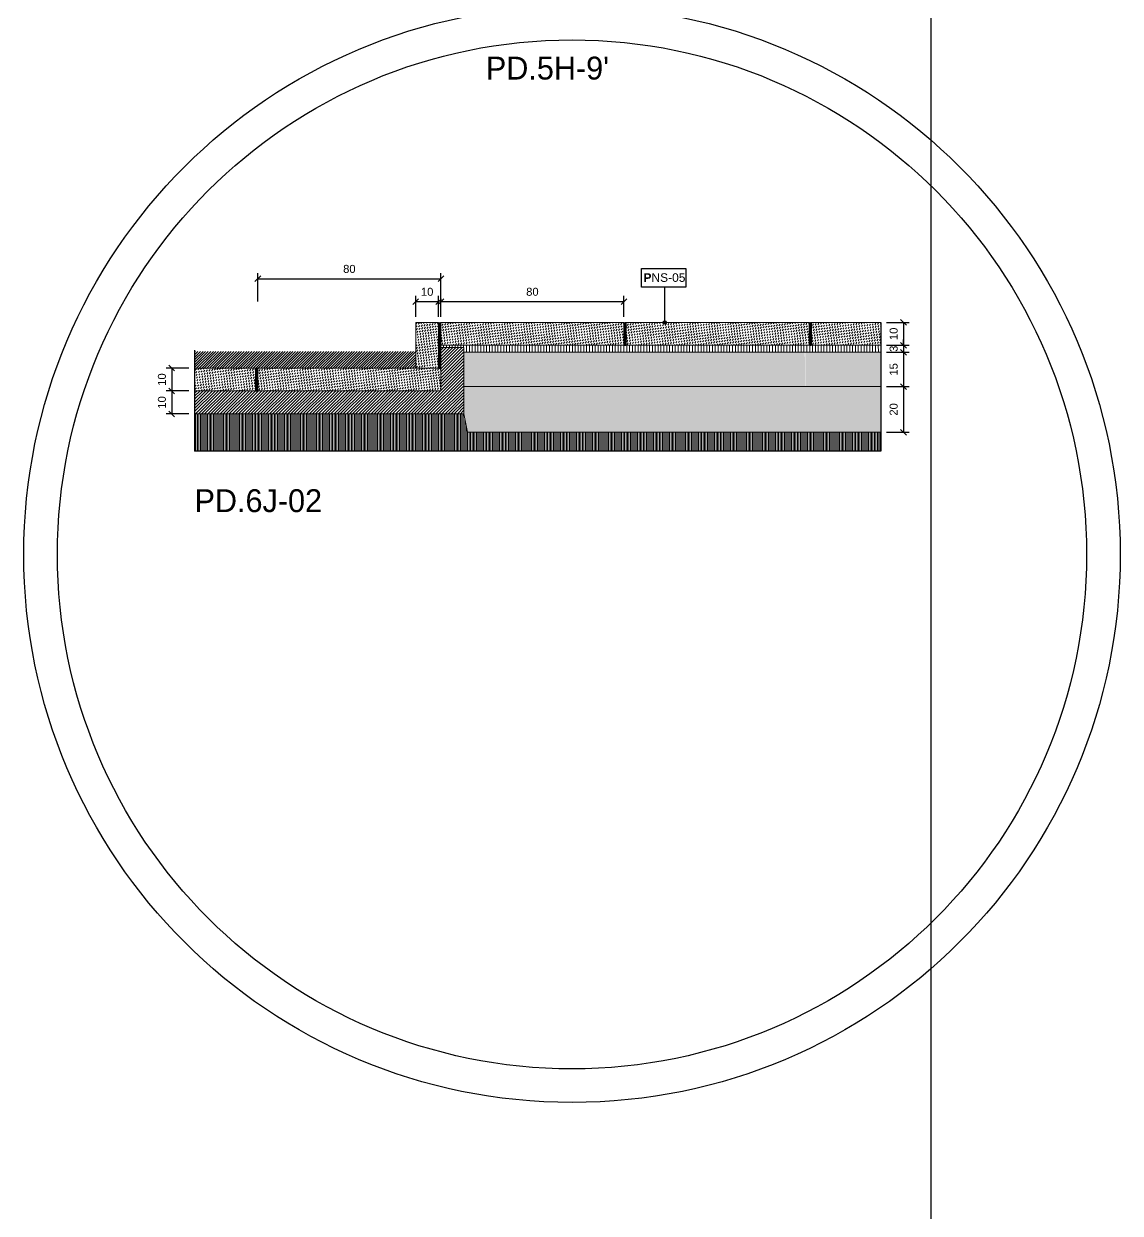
# Model space of a CAD drawing. Header units: metres. Extents: x -325 to 301, y -147 to 149.
# Drawn here: x 78.27 to 83.06, y 24.25 to 29.45 of the extents above; entities that cross this region are included whole.
import ezdxf

# ---------------------------------------------------------------- set-up
doc = ezdxf.new("R2010")
doc.units = ezdxf.units.M
doc.layers.get('Defpoints').update_dxf_attribs({"lineweight": 13})
for name, color, linetype, plot in [('-aux', 50, 'Continuous', False), ('-AUX-QAD', 5, 'Continuous', False), ('02-L-AUX', 2, 'Continuous', False)]:
    doc.layers.add(name, color=color, linetype=linetype, plot=plot)
doc.layers.add('0-TX-1_25', color=7, linetype='Continuous', true_color=0x3f4f7f)
doc.layers.add('EIT_3 TR sorra', color=7, linetype='Continuous', true_color=0xd8ceb0)
for name, color, linetype in [('02-L-Waterfeatures 02', 152, 'Continuous'), ('1-SECCIÓ', 1, 'Continuous'), ('A-KEYPLAN_HATCH', 7, 'Continuous'), ('A_TEXT_2', 7, 'Continuous')]:
    doc.layers.add(name, color=color, linetype=linetype)
for name, color, linetype, lineweight, true_color in [('03-TR-Paviment_08_Natural Stone Bleachers', 7, 'Continuous', 5, 0xafad9d), ('3-TR sorra granitica', 7, 'Continuous', 0, 0xf2dac9), ('3-TR tot_u', 7, 'Continuous', 5, 0x787878)]:
    doc.layers.add(name, color=color, linetype=linetype, lineweight=lineweight, true_color=true_color)
for name, color, linetype, lineweight in [('1-CM', 7, 'Continuous', 0), ('3-TR Formigó', 252, 'Continuous', 0), ('3-TR Seleccionat', 44, 'Continuous', 0), ('3-TR Tot-u', 37, 'Continuous', 0)]:
    doc.layers.add(name, color=color, linetype=linetype, lineweight=lineweight)
doc.styles.get("Standard").update_dxf_attribs({"font": 'arial.ttf'})
doc.styles.add('x-llegenda materials$0$ENGRAVERS', font='TT0586M.TTF')
doc.dimstyles.new('ISO-25', dxfattribs={"dimtxt": 0.1, "dimasz": 0.1, "dimexe": 0.1, "dimexo": 0.1, "dimgap": 0.1, "dimtad": 1, "dimdec": 0, "dimlfac": 100, "dimzin": 9, "dimtxsty": 'Standard', "dimblk": 'OBLIQUE', "dimcen": 0.1, "dimadec": 0, "dimazin": 0, "dimtfac": 1, "dimtdec": 0, "dimtmove": 0, "dimatfit": 3, "dimldrblk": 'OBLIQUE', "dimfxl": 1, "dimarcsym": 0})

# ---------------------------------------------------------------- blocks, each defined once
blk = doc.blocks.new('hatch keyplan 2')
at = {"layer": 'A-KEYPLAN_HATCH'}
blk.add_lwpolyline([(0, 0.00548), (0.01287, 0.00548), (0.01287, 0), (0, 0)], close=True, dxfattribs=at)
blk = doc.blocks.new('hatch keyplan')
at = {"layer": 'A-KEYPLAN_HATCH'}
blk.add_blockref('hatch keyplan 2', (1.43058, 0.85215), dxfattribs=at)
blk = doc.blocks.new('PNS_05')
at = {"layer": 'A-KEYPLAN_HATCH', "xscale": 0.7124947396918078, "yscale": 0.7124947396918078, "zscale": 0.7124947396918078}
blk.add_blockref('hatch keyplan', (-1.01928, -0.60715), dxfattribs=at)
at = {"layer": 'A_TEXT_2', "insert": (-0.00057, 0.00291), "char_height": 0.0017812, "attachment_point": 1}
blk.add_mtext_dynamic_manual_height_columns('\\pi0.00097;{\\fArial|b1|i0|c0|p34;P}NS-05', width=0.0103753, gutter_width=0.01069, heights=[0], dxfattribs=at)
blk = doc.blocks.new('POINT')
at = {"layer": '0-TX-1_25'}
h = blk.add_hatch(dxfattribs=at)
h.set_pattern_fill('ANGLE', color=256)
h.set_pattern_definition([(0, (-83.747, -12.726), (0, 6.985), [5.08, -1.905]), (90, (-83.747, -12.726), (-6.985, 4e-16), [5.08, -1.905])])
edge = h.paths.add_edge_path()
edge.add_arc((0, 0), 0.0075, 0, 360)
h = blk.add_hatch(color=256, dxfattribs=at)
h.dxf.hatch_style = 1
edge = h.paths.add_edge_path()
edge.add_arc((0, 0), 0.0075, 0, 360)
blk.add_circle((0, 0), 0.0075, dxfattribs=at)
blk = doc.blocks.new('_Oblique')
at = {"color": 0, "lineweight": -2}
blk.add_line((-0.5, -0.5), (0.5, 0.5), dxfattribs=at)
blk = doc.blocks.new('*D1437')
at = {"layer": '0-TX-1_25', "color": 0, "lineweight": -2, "transparency": 16777216}
for p, q in [((82.0394, 28.1452), (82.1382, 28.1452)), ((82.1132, 28.1452), (82.1132, 28.0452)), ((82.0394, 28.0452), (82.1382, 28.0452))]:
    blk.add_line(p, q, dxfattribs=at)
at = {"layer": 'Defpoints', "color": 0, "transparency": 16777216}
for p in [(82.0144, 28.1452), (82.0144, 28.0452), (82.1132, 28.0452)]:
    blk.add_point(p, dxfattribs=at)
at = {"layer": '0-TX-1_25', "color": 0, "lineweight": -2, "transparency": 16777216, "xscale": 0.025, "yscale": 0.025, "zscale": 0.025}
for p, rotation in [((82.1132, 28.1452), 90), ((82.1132, 28.0452), 270)]:
    blk.add_blockref('_Oblique', p, dxfattribs=dict(at, rotation=rotation))
at = {"layer": '0-TX-1_25', "color": 0, "transparency": 16777216, "insert": (82.0703, 28.0952), "char_height": 0.035, "attachment_point": 5, "rotation": 90}
blk.add_mtext('10', dxfattribs=at)
blk = doc.blocks.new('*D1438')
at = {"layer": '0-TX-1_25', "color": 0, "lineweight": -2, "transparency": 16777216}
for p, q in [((82.0394, 28.0452), (82.1382, 28.0452)), ((82.1132, 28.0452), (82.1132, 28.0702)), ((82.1132, 28.0452), (82.1132, 28.0148)), ((82.0394, 28.0148), (82.1382, 28.0148)), ((82.1132, 28.0148), (82.1132, 27.9898))]:
    blk.add_line(p, q, dxfattribs=at)
at = {"layer": 'Defpoints', "color": 0, "transparency": 16777216}
for p in [(82.0144, 28.0452), (82.0144, 28.0148), (82.1132, 28.0148)]:
    blk.add_point(p, dxfattribs=at)
at = {"layer": '0-TX-1_25', "color": 0, "lineweight": -2, "transparency": 16777216, "xscale": 0.025, "yscale": 0.025, "zscale": 0.025}
for p, rotation in [((82.1132, 28.0452), 270), ((82.1132, 28.0148), 90)]:
    blk.add_blockref('_Oblique', p, dxfattribs=dict(at, rotation=rotation))
at = {"layer": '0-TX-1_25', "color": 0, "transparency": 16777216, "insert": (82.0703, 28.03), "char_height": 0.035, "attachment_point": 5, "rotation": 90}
blk.add_mtext('3', dxfattribs=at)
blk = doc.blocks.new('*D1439')
at = {"layer": '0-TX-1_25', "color": 0, "lineweight": -2, "transparency": 16777216}
for p, q in [((82.0394, 28.0148), (82.1382, 28.0148)), ((82.1132, 28.0148), (82.1132, 27.8648)), ((82.0394, 27.8648), (82.1382, 27.8648))]:
    blk.add_line(p, q, dxfattribs=at)
at = {"layer": 'Defpoints', "color": 0, "transparency": 16777216}
for p in [(82.0144, 28.0148), (82.0144, 27.8648), (82.1132, 27.8648)]:
    blk.add_point(p, dxfattribs=at)
at = {"layer": '0-TX-1_25', "color": 0, "lineweight": -2, "transparency": 16777216, "xscale": 0.025, "yscale": 0.025, "zscale": 0.025}
for p, rotation in [((82.1132, 28.0148), 90), ((82.1132, 27.8648), 270)]:
    blk.add_blockref('_Oblique', p, dxfattribs=dict(at, rotation=rotation))
at = {"layer": '0-TX-1_25', "color": 0, "transparency": 16777216, "insert": (82.0703, 27.9398), "char_height": 0.035, "attachment_point": 5, "rotation": 90}
blk.add_mtext('15', dxfattribs=at)
blk = doc.blocks.new('*D1440')
at = {"layer": '0-TX-1_25', "color": 0, "lineweight": -2, "transparency": 16777216}
for p, q in [((82.0394, 27.8648), (82.1382, 27.8648)), ((82.1132, 27.8648), (82.1132, 27.6648)), ((82.0394, 27.6648), (82.1382, 27.6648))]:
    blk.add_line(p, q, dxfattribs=at)
at = {"layer": 'Defpoints', "color": 0, "transparency": 16777216}
for p in [(82.0144, 27.8648), (82.0144, 27.6648), (82.1132, 27.6648)]:
    blk.add_point(p, dxfattribs=at)
at = {"layer": '0-TX-1_25', "color": 0, "lineweight": -2, "transparency": 16777216, "xscale": 0.025, "yscale": 0.025, "zscale": 0.025}
for p, rotation in [((82.1132, 27.8648), 90), ((82.1132, 27.6648), 270)]:
    blk.add_blockref('_Oblique', p, dxfattribs=dict(at, rotation=rotation))
at = {"layer": '0-TX-1_25', "color": 0, "transparency": 16777216, "insert": (82.0703, 27.7648), "char_height": 0.035, "attachment_point": 5, "rotation": 90}
blk.add_mtext('20', dxfattribs=at)
blk = doc.blocks.new('*D1559')
at = {"layer": '0-TX-1_25', "color": 0, "lineweight": -2, "transparency": 16777216}
for p, q in [((79.9812, 28.1702), (79.9812, 28.261)), ((80.0812, 28.1702), (80.0812, 28.261)), ((79.9812, 28.236), (80.0812, 28.236))]:
    blk.add_line(p, q, dxfattribs=at)
at = {"layer": 'Defpoints', "color": 0, "transparency": 16777216}
for p in [(80.0812, 28.236), (79.9812, 28.1452), (80.0812, 28.1452)]:
    blk.add_point(p, dxfattribs=at)
at = {"layer": '0-TX-1_25', "color": 0, "lineweight": -2, "transparency": 16777216, "xscale": 0.025, "yscale": 0.025, "zscale": 0.025, "rotation": 180}
blk.add_blockref('_Oblique', (79.9812, 28.236), dxfattribs=at)
at = {"layer": '0-TX-1_25', "color": 0, "lineweight": -2, "transparency": 16777216, "xscale": 0.025, "yscale": 0.025, "zscale": 0.025}
blk.add_blockref('_Oblique', (80.0812, 28.236), dxfattribs=at)
at = {"layer": '0-TX-1_25', "color": 0, "transparency": 16777216, "insert": (80.0312, 28.2789), "char_height": 0.035, "attachment_point": 5}
blk.add_mtext('10', dxfattribs=at)
blk = doc.blocks.new('*D1560')
at = {"layer": '0-TX-1_25', "color": 0, "lineweight": -2, "transparency": 16777216}
for p, q in [((80.0912, 28.1702), (80.0912, 28.261)), ((80.8912, 28.1702), (80.8912, 28.261)), ((80.0912, 28.236), (80.8912, 28.236))]:
    blk.add_line(p, q, dxfattribs=at)
at = {"layer": 'Defpoints', "color": 0, "transparency": 16777216}
for p in [(80.8912, 28.236), (80.0912, 28.1452), (80.8912, 28.1452)]:
    blk.add_point(p, dxfattribs=at)
at = {"layer": '0-TX-1_25', "color": 0, "lineweight": -2, "transparency": 16777216, "xscale": 0.025, "yscale": 0.025, "zscale": 0.025, "rotation": 180}
blk.add_blockref('_Oblique', (80.0912, 28.236), dxfattribs=at)
at = {"layer": '0-TX-1_25', "color": 0, "lineweight": -2, "transparency": 16777216, "xscale": 0.025, "yscale": 0.025, "zscale": 0.025}
blk.add_blockref('_Oblique', (80.8912, 28.236), dxfattribs=at)
at = {"layer": '0-TX-1_25', "color": 0, "transparency": 16777216, "insert": (80.4912, 28.2789), "char_height": 0.035, "attachment_point": 5}
blk.add_mtext('80', dxfattribs=at)
blk = doc.blocks.new('*D1561')
at = {"layer": '0-TX-1_25', "color": 0, "lineweight": -2, "transparency": 16777216}
for p, q in [((79.2912, 28.236), (79.2912, 28.361)), ((80.0912, 28.236), (80.0912, 28.361)), ((79.2912, 28.336), (80.0912, 28.336))]:
    blk.add_line(p, q, dxfattribs=at)
at = {"layer": 'Defpoints', "color": 0, "transparency": 16777216}
for p in [(80.0912, 28.336), (79.2912, 27.9453), (80.0912, 27.9402)]:
    blk.add_point(p, dxfattribs=at)
at = {"layer": '0-TX-1_25', "color": 0, "lineweight": -2, "transparency": 16777216, "xscale": 0.025, "yscale": 0.025, "zscale": 0.025, "rotation": 180}
blk.add_blockref('_Oblique', (79.2912, 28.336), dxfattribs=at)
at = {"layer": '0-TX-1_25', "color": 0, "lineweight": -2, "transparency": 16777216, "xscale": 0.025, "yscale": 0.025, "zscale": 0.025}
blk.add_blockref('_Oblique', (80.0912, 28.336), dxfattribs=at)
at = {"layer": '0-TX-1_25', "color": 0, "transparency": 16777216, "insert": (79.6912, 28.3789), "char_height": 0.035, "attachment_point": 5}
blk.add_mtext('80', dxfattribs=at)
blk = doc.blocks.new('*D1562')
at = {"layer": '0-TX-1_25', "color": 0, "lineweight": -2, "transparency": 16777216}
for p, q in [((78.9894, 27.9453), (78.8898, 27.9453)), ((78.9148, 27.9453), (78.9148, 27.8453)), ((78.9894, 27.8453), (78.8898, 27.8453))]:
    blk.add_line(p, q, dxfattribs=at)
at = {"layer": 'Defpoints', "color": 0, "transparency": 16777216}
for p in [(79.0144, 27.9453), (78.9148, 27.8453), (79.0144, 27.8453)]:
    blk.add_point(p, dxfattribs=at)
at = {"layer": '0-TX-1_25', "color": 0, "lineweight": -2, "transparency": 16777216, "xscale": 0.025, "yscale": 0.025, "zscale": 0.025}
for p, rotation in [((78.9148, 27.9453), 90), ((78.9148, 27.8453), 270)]:
    blk.add_blockref('_Oblique', p, dxfattribs=dict(at, rotation=rotation))
at = {"layer": '0-TX-1_25', "color": 0, "transparency": 16777216, "insert": (78.8719, 27.8953), "char_height": 0.035, "attachment_point": 5, "rotation": 90}
blk.add_mtext('10', dxfattribs=at)
blk = doc.blocks.new('*D1563')
at = {"layer": '0-TX-1_25', "color": 0, "lineweight": -2, "transparency": 16777216}
for p, q in [((78.9894, 27.8453), (78.8898, 27.8453)), ((78.9148, 27.8453), (78.9148, 27.7453)), ((78.9894, 27.7453), (78.8898, 27.7453))]:
    blk.add_line(p, q, dxfattribs=at)
at = {"layer": 'Defpoints', "color": 0, "transparency": 16777216}
for p in [(79.0144, 27.8453), (78.9148, 27.7453), (79.0144, 27.7453)]:
    blk.add_point(p, dxfattribs=at)
at = {"layer": '0-TX-1_25', "color": 0, "lineweight": -2, "transparency": 16777216, "xscale": 0.025, "yscale": 0.025, "zscale": 0.025}
for p, rotation in [((78.9148, 27.8453), 90), ((78.9148, 27.7453), 270)]:
    blk.add_blockref('_Oblique', p, dxfattribs=dict(at, rotation=rotation))
at = {"layer": '0-TX-1_25', "color": 0, "transparency": 16777216, "insert": (78.8719, 27.7953), "char_height": 0.035, "attachment_point": 5, "rotation": 90}
blk.add_mtext('10', dxfattribs=at)

msp = doc.modelspace()

# ---------------------------------------------------------------- hatches: boundary and pattern name
at = {"layer": '02-L-Waterfeatures 02', "lineweight": 9, "transparency": 33554687}
h = msp.add_hatch(dxfattribs=at)
h.set_pattern_fill('ANSI31', color=256, scale=0.0025)
h.set_pattern_definition([(45, (5.023494, -3.926119), (-0.0056126601, 0.0056126601), [])])
h.paths.add_polyline_path([(79.0144, 28.0184), (79.9809, 28.0184), (79.9816, 27.9453), (79.0144, 27.9453)])
at = {"layer": '03-TR-Paviment_08_Natural Stone Bleachers'}
h = msp.add_hatch(dxfattribs=at)
h.set_pattern_fill('DASH', color=256, scale=0.002611, angle=233, style=0, double=1)
h.set_pattern_definition([(233, (-72.2864826, -96.46406), (0.0016315323, -0.0116089556), [0.0082894435, -0.0082894435])])
h.paths.add_polyline_path([(79.9812, 28.1452), (79.9812, 27.9453), (80.0812, 27.9453), (80.0812, 28.1452)])
h = msp.add_hatch(dxfattribs=at)
h.set_pattern_fill('DASH', color=256, scale=0.002611, angle=233, style=0, double=1)
h.set_pattern_definition([(233, (-71.652977, -96.7026276), (0.0016315323, -0.0116089556), [0.0082894435, -0.0082894435])])
h.paths.add_polyline_path([(80.0934, 28.1452), (80.0912, 28.0452), (80.8912, 28.0459), (80.8912, 28.1452)])
h = msp.add_hatch(dxfattribs=at)
h.set_pattern_fill('DASH', color=256, scale=0.002611, angle=233, style=0, double=1)
h.set_pattern_definition([(233, (-70.842977, -96.7026276), (0.0016315323, -0.0116089556), [0.0082894435, -0.0082894435])])
h.paths.add_polyline_path([(80.9034, 28.1452), (80.9012, 28.0452), (81.7012, 28.0459), (81.7012, 28.1452)])
h = msp.add_hatch(dxfattribs=at)
h.set_pattern_fill('DASH', color=256, scale=0.002611, angle=233, style=0, double=1)
h.set_pattern_definition([(233, (-70.032977, -96.7026276), (0.0016315323, -0.0116089556), [0.0082894435, -0.0082894435])])
h.paths.add_polyline_path([(81.7134, 28.1452), (81.7112, 28.0452), (82.0144, 28.0459), (82.0144, 28.1452)])
h = msp.add_hatch(dxfattribs=at)
h.set_pattern_fill('DASH', color=256, scale=0.002611, angle=233, style=0, double=1)
h.set_pattern_definition([(233, (-73.262977, -96.90257), (0.0016315323, -0.0116089556), [0.0082894435, -0.0082894435])])
h.paths.add_polyline_path([(79.0144, 27.9453), (79.0144, 27.8457), (79.2812, 27.846), (79.2812, 27.9453)])
h = msp.add_hatch(dxfattribs=at)
h.set_pattern_fill('DASH', color=256, scale=0.002611, angle=233, style=0, double=1)
h.set_pattern_definition([(233, (-72.452977, -96.90257), (0.0016315323, -0.0116089556), [0.0082894435, -0.0082894435])])
h.paths.add_polyline_path([(79.2934, 27.9453), (79.2912, 27.8453), (80.0912, 27.846), (80.0912, 27.9453)])
at = {"layer": '3-TR Formigó'}
h = msp.add_hatch(dxfattribs=at)
h.set_pattern_fill('ANSI31', color=256, scale=0.003, style=0)
h.set_pattern_definition([(45, (77.191248, 27.1981195), (-0.006735192, 0.006735192), [])])
h.paths.add_polyline_path([(80.1912, 28.0352), (80.0912, 28.0352), (80.0908, 27.8452), (79.1144, 27.8452), (79.0144, 27.8453), (79.0144, 27.7453), (80.1907, 27.7453)])
at = {"layer": '3-TR Seleccionat'}
h = msp.add_hatch(dxfattribs=at)
h.set_pattern_fill('ANSI31', color=256, scale=0.002, angle=45, style=0)
h.set_pattern_definition([(90, (52.668283, 34.2241855), (-0.00635, 1e-18), [])])
h.paths.add_polyline_path([(82.0144, 27.5818), (82.0144, 27.6648), (80.2078, 27.6648), (80.1912, 27.7453), (79.0144, 27.7453), (79.0144, 27.5818)])
at = {"layer": '3-TR sorra granitica'}
h = msp.add_hatch(dxfattribs=at)
h.set_pattern_fill('LINE', color=256, scale=0.1, angle=54.368, style=0)
h.set_pattern_definition([(90.014497, (104.338075, 236.204623), (-0.0124999996, -3.1627e-06), [])])
h.paths.add_polyline_path([(82.0144, 28.0152), (82.0144, 28.0452), (80.0912, 28.0452), (80.0912, 28.0352), (80.1912, 28.0352), (80.1912, 28.0152)])
at = {"layer": '3-TR Tot-u'}
h = msp.add_hatch(dxfattribs=at)
h.set_pattern_fill('EARTH', color=256, scale=0.005, angle=-84.0741)
h.set_pattern_definition([(275.925852, (17.864995, -51.722104), (0.034858251, -0.028302426), [0.03175, -0.03175]), (275.925852, (17.876838, -51.720875), (0.034858251, -0.028302426), [0.03175, -0.03175]), (275.925852, (17.88868, -51.719645), (0.034858251, -0.028302426), [0.03175, -0.03175]), (5.925852, (17.893038, -51.723183), (0.028302426, 0.034858251), [0.03175, -0.03175]), (5.925852, (17.894267, -51.735026), (0.028302426, 0.034858251), [0.03175, -0.03175]), (5.925852, (17.895496, -51.74687), (0.028302426, 0.034858251), [0.03175, -0.03175])])
h.paths.add_polyline_path([(82.0144, 27.6655), (82.0144, 27.8652), (81.6833, 27.8653), (80.1912, 27.8648), (80.1912, 27.7453), (80.2078, 27.6648), (81.6306, 27.6653)])
at = {"layer": '3-TR tot_u'}
h = msp.add_hatch(dxfattribs=at)
h.set_pattern_fill('AR-CONC', color=256, scale=0.00025, angle=92.9928)
h.set_pattern_definition([(142.992814, (17.864995, -51.722104), (0.001601339, 0.045692094), [0.0047625, -0.0523875]), (87.992814, (17.864995, -51.722104), (-0.047239044, -0.011292642), [0.00381, -0.041910146]), (193.44426, (17.86513, -51.718296), (-0.045637704, 0.034399452), [0.004047502, -0.044522561]), (139.177014, (17.85231, -51.722767), (0.00695794, 0.068226093), [0.00714375, -0.07858125]), (189.62837, (17.85289, -51.71708), (-0.064870924, 0.05604051), [0.006071256, -0.0667839]), (84.176966, (17.85231, -51.72277), (-0.064870924, 0.05604051), [0.00571499, -0.062864933]), (113.992814, (17.85515, -51.71626), (0.023552455, 0.039186736), [0.0047625, -0.0523875]), (58.992814, (17.85515, -51.71626), (-0.04679087, 0.013025288), [0.00381, -0.04191]), (164.44426, (17.857114, -51.712994), (-0.023238414, 0.052212023), [0.004047502, -0.044522484]), (130.492814, (17.864995, -51.722104), (-0.021150243, -0.000332572), [0, -0.041402, 0, -0.042545, 0, -0.04206875]), (100.492814, (17.864995, -51.722104), (-0.02588316, 0.015374507), [0, -0.024257, 0, -0.0404495, 0, -0.01603375]), (60.492814, (17.865734, -51.736245), (-0.000339588, 0.033926191), [0, -0.015875, 0, -0.04953, 0, -0.0657225]), (50.492814, (17.866066, -51.742586), (-0.0082814355, 0.036649903), [0, -0.0206375, 0, -0.032893, 0, -0.0466725])])
h.paths.add_polyline_path([(81.6266, 27.8648), (81.6833, 27.8648), (81.6818, 28.0144), (80.4071, 28.0135), (80.1912, 28.0135), (80.1912, 27.8648), (81.6153, 27.8648)])
h.paths.add_polyline_path([(82.0144, 27.8648), (82.0144, 28.0135), (81.6821, 28.0133), (81.684, 28.0133), (81.6848, 27.8648)])
at = {"layer": 'EIT_3 TR sorra'}
h = msp.add_hatch(dxfattribs=at)
h.set_pattern_fill('ANSI36', color=256, scale=0.001075, angle=-0.553, style=0, double=1)
h.set_pattern_definition([(44.4470425, (49.6937595, -42.1361987), (0.00187405051, 0.00661919275), [0.0085328125, -0.0017065625, 0, -0.0017065625])])
h.paths.add_polyline_path([(80.0913, 27.9453), (80.0913, 28.1452), (80.0813, 28.1452), (80.0812, 27.9453)])
h = msp.add_hatch(dxfattribs=at)
h.set_pattern_fill('ANSI36', color=256, scale=0.001075, angle=-0.553, style=0, double=1)
h.set_pattern_definition([(44.4470425, (50.5037595, -42.0362567), (0.00187405051, 0.00661919275), [0.0085328125, -0.0017065625, 0, -0.0017065625])])
h.paths.add_polyline_path([(80.9013, 28.0452), (80.9013, 28.1452), (80.8913, 28.1452), (80.8912, 28.0452)])
h = msp.add_hatch(dxfattribs=at)
h.set_pattern_fill('ANSI36', color=256, scale=0.001075, angle=-0.553, style=0, double=1)
h.set_pattern_definition([(44.4470425, (51.3137595, -42.0362567), (0.00187405051, 0.00661919275), [0.0085328125, -0.0017065625, 0, -0.0017065625])])
h.paths.add_polyline_path([(81.7113, 28.0452), (81.7113, 28.1452), (81.7013, 28.1452), (81.7012, 28.0452)])
h = msp.add_hatch(dxfattribs=at)
h.set_pattern_fill('ANSI36', color=256, scale=0.001075, angle=-0.553, style=0, double=1)
h.set_pattern_definition([(44.4470425, (48.8937595, -42.2361987), (0.00187405051, 0.00661919275), [0.0085328125, -0.0017065625, 0, -0.0017065625])])
h.paths.add_polyline_path([(79.2913, 27.8453), (79.2913, 27.9453), (79.2813, 27.9453), (79.2812, 27.8453)])

# ---------------------------------------------------------------- linework, layer by layer
at = {"layer": '-aux'}
msp.add_lwpolyline([(82.2345, 3.4567), (82.2345, 133.4567)], dxfattribs=at)
at = {"layer": '-AUX-QAD'}
for radius in [2.3962, 2.2491]:
    msp.add_circle((80.6643, 27.1309), radius, dxfattribs=at)
at = {"layer": '0-TX-1_25'}
msp.add_lwpolyline([(81.0698, 28.1452), (81.0698, 28.2987)], dxfattribs=at)
at = {"layer": '02-L-AUX'}
msp.add_lwpolyline([(82.0144, 27.5818), (79.0144, 27.5818)], dxfattribs=at)
at = {"layer": '1-CM'}
for points in [[(80.0812, 28.1452), (80.0812, 27.9453), (79.9812, 27.9453), (79.9812, 28.1452)], [(80.0912, 28.1452), (80.8912, 28.1452), (80.8912, 28.0452), (80.0912, 28.0452)], [(80.9012, 28.1452), (81.7012, 28.1452), (81.7012, 28.0452), (80.9012, 28.0452)], [(81.7112, 28.1452), (82.0144, 28.1452), (82.0144, 28.0452), (81.7112, 28.0452)], [(79.2912, 27.9453), (80.0912, 27.9453), (80.0912, 27.8453), (79.2912, 27.8453)]]:
    msp.add_lwpolyline(points, close=True, dxfattribs=at)
for points in [[(80.0912, 28.0352), (80.0912, 27.8453), (79.0144, 27.8453)], [(80.0912, 28.0452), (80.0912, 28.0352), (80.1912, 28.0352), (80.1912, 28.0152), (82.0144, 28.0152)], [(82.0144, 28.0452), (80.3912, 28.0448)], [(80.1912, 28.0148), (80.1912, 27.7453), (79.0144, 27.7453)], [(79.0144, 27.9453), (79.2812, 27.9453), (79.2812, 27.8453), (79.0144, 27.8453)], [(82.0144, 27.8648), (80.1912, 27.8648)], [(80.2078, 27.6648), (80.1912, 27.7453)], [(82.0144, 27.6648), (80.2078, 27.6648)]]:
    msp.add_lwpolyline(points, dxfattribs=at)
at = {"layer": '1-SECCIÓ'}
for points in [[(82.0144, 28.1452), (82.0144, 27.5818)], [(79.0144, 28.0241), (79.0144, 27.5818)]]:
    msp.add_lwpolyline(points, dxfattribs=at)

# ---------------------------------------------------------------- block references
at = {"color": 244, "true_color": 0x991b1e, "xscale": 21.05278700931629, "yscale": 21.05278700931629, "zscale": 21.05278700931629}
msp.add_blockref('PNS_05', (80.9683, 28.2987), dxfattribs=at)
at = {"layer": '0-TX-1_25', "rotation": 358.8682194563586}
msp.add_blockref('POINT', (81.0698, 28.1452), dxfattribs=at)

# ---------------------------------------------------------------- texts
at = {"layer": '-aux', "char_height": 0.1, "width": 19.210099, "attachment_point": 1, "style": 'x-llegenda materials$0$ENGRAVERS'}
for s, insert in [("PD.5H-9'", (80.2878, 29.307)), ('PD.6J-02', (79.0144, 27.4158))]:
    msp.add_mtext(s, dxfattribs=dict(at, insert=insert))

# ---------------------------------------------------------------- dimensions: what is measured, and where the dimension line sits
at = {"layer": '0-TX-1_25'}
for base, p1, p2, picture, middle in [((80.0912, 28.336), (79.2912, 27.9453), (80.0912, 27.9402), '*D1561', (79.6912, 28.3789)), ((80.0812, 28.236), (79.9812, 28.1452), (80.0812, 28.1452), '*D1559', (80.0312, 28.2789)), ((80.8912, 28.236), (80.0912, 28.1452), (80.8912, 28.1452), '*D1560', (80.4912, 28.2789))]:
    dim = msp.add_linear_dim(base=base, p1=p1, p2=p2, dimstyle='ISO-25', override={"dimtxt": 0.035, "dimasz": 0.025, "dimexe": 0.025, "dimexo": 0.025, "dimgap": 0.025, "dimblk1": 'Oblique', "dimblk2": 'Oblique', "dimsah": 1, "dimfxl": 0.1, "dimfxlon": 1, "dimarcsym": 1}, dxfattribs=at)
    dim.commit()
    dim.dimension.update_dxf_attribs({"geometry": picture, "text_midpoint": middle})
for base, p1, p2, picture, middle in [((82.1132, 28.0452), (82.0144, 28.1452), (82.0144, 28.0452), '*D1437', (82.0703, 28.0952)), ((82.1132, 27.8648), (82.0144, 28.0148), (82.0144, 27.8648), '*D1439', (82.0703, 27.9398)), ((78.9148, 27.8453), (79.0144, 27.9453), (79.0144, 27.8453), '*D1562', (78.8719, 27.8953)), ((82.1132, 27.6648), (82.0144, 27.8648), (82.0144, 27.6648), '*D1440', (82.0703, 27.7648)), ((78.9148, 27.7453), (79.0144, 27.8453), (79.0144, 27.7453), '*D1563', (78.8719, 27.7953))]:
    dim = msp.add_linear_dim(base=base, p1=p1, p2=p2, angle=90, dimstyle='ISO-25', override={"dimtxt": 0.035, "dimasz": 0.025, "dimexe": 0.025, "dimexo": 0.025, "dimgap": 0.025, "dimblk1": 'Oblique', "dimblk2": 'Oblique', "dimsah": 1, "dimfxl": 0.1, "dimfxlon": 1, "dimarcsym": 1}, dxfattribs=at)
    dim.commit()
    dim.dimension.update_dxf_attribs({"geometry": picture, "text_midpoint": middle})
dim = msp.add_linear_dim(base=(82.1132, 28.0148), p1=(82.0144, 28.0452), p2=(82.0144, 28.0148), angle=90, dimstyle='ISO-25', override={"dimtxt": 0.035, "dimasz": 0.025, "dimexe": 0.025, "dimexo": 0.025, "dimgap": 0.025, "dimblk1": 'Oblique', "dimblk2": 'Oblique', "dimsah": 1, "dimfxl": 0.1, "dimfxlon": 1, "dimarcsym": 1}, dxfattribs=at)
dim.commit()
dim.dimension.update_dxf_attribs({"geometry": '*D1438', "text_midpoint": (82.1132, 28.03), "dimtype": 160})

doc.saveas('drawing.dxf')
